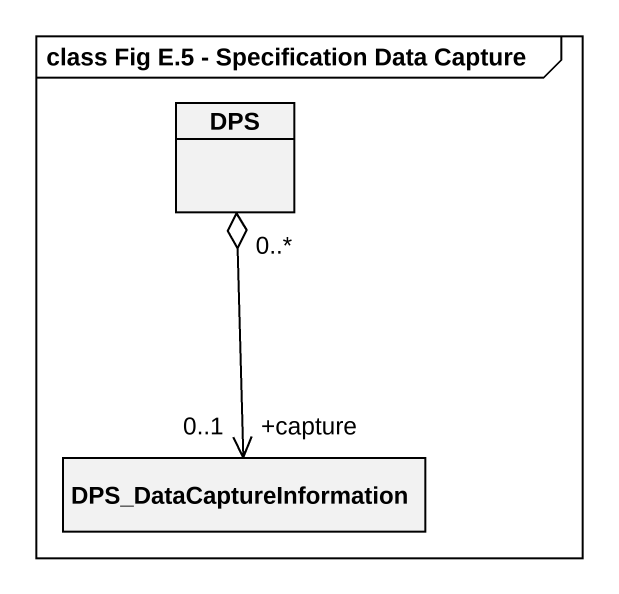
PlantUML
@startuml
mainframe class Fig E.5 - Specification Data Capture
hide circle
hide empty members
class DPS
class DPS_DataCaptureInformation
DPS "0..*" o--> "+capture\n0..1" DPS_DataCaptureInformation
@enduml
